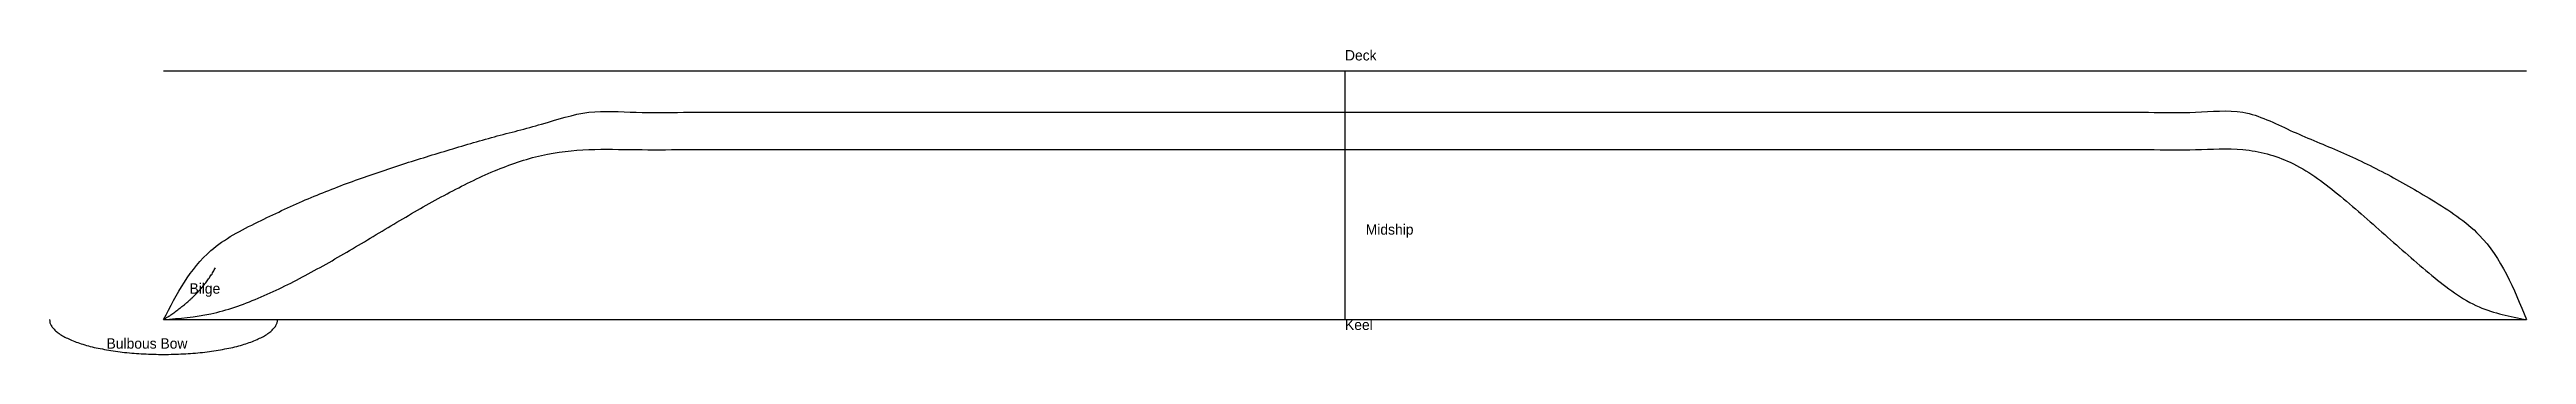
# Model space of a CAD drawing. Header units: metres. Extents: x -6 to 114, y -2 to 13.
import ezdxf

# ---------------------------------------------------------------- set-up
doc = ezdxf.new("R2010")
doc.units = ezdxf.units.M

msp = doc.modelspace()

# ---------------------------------------------------------------- linework, layer by layer
at = {"color": 2}
msp.add_line((0, 12), (114, 12), dxfattribs=at)
at = {"color": 4}
msp.add_line((57, 0), (57, 12), dxfattribs=at)
at = {"color": 3}
msp.add_line((0, 0), (114, 0), dxfattribs=at)
at = {"color": 6}
msp.add_spline([(0, 0), (2.28, 3.33), (4.56, 4.71), (6.84, 5.77), (9.12, 6.67), (11.4, 7.45), (13.68, 8.16), (15.96, 8.82), (18.24, 9.43), (20.52, 10), (22.8, 10), (25.08, 10), (27.36, 10), (29.64, 10), (31.92, 10), (34.2, 10), (36.48, 10), (38.76, 10), (41.04, 10), (43.32, 10), (45.6, 10), (47.88, 10), (50.16, 10), (52.44, 10), (54.72, 10), (57, 10), (59.28, 10), (61.56, 10), (63.84, 10), (66.12, 10), (68.4, 10), (70.68, 10), (72.96, 10), (75.24, 10), (77.52, 10), (79.8, 10), (82.08, 10), (84.36, 10), (86.64, 10), (88.92, 10), (91.2, 10), (93.48, 10), (95.76, 10), (98.04, 10), (100.32, 10), (102.6, 9.13), (104.88, 8.16), (107.16, 7.07), (109.44, 5.77), (111.72, 4.08), (114, 0)], degree=3, dxfattribs=at)
at = {"color": 1}
msp.add_spline([(0, 0), (2.28, 0.28), (4.56, 1.03), (6.84, 2.13), (9.12, 3.42), (11.4, 4.78), (13.68, 6.07), (15.96, 7.17), (18.24, 7.92), (20.52, 8.2), (22.8, 8.2), (25.08, 8.2), (27.36, 8.2), (29.64, 8.2), (31.92, 8.2), (34.2, 8.2), (36.48, 8.2), (38.76, 8.2), (41.04, 8.2), (43.32, 8.2), (45.6, 8.2), (47.88, 8.2), (50.16, 8.2), (52.44, 8.2), (54.72, 8.2), (57, 8.2), (59.28, 8.2), (61.56, 8.2), (63.84, 8.2), (66.12, 8.2), (68.4, 8.2), (70.68, 8.2), (72.96, 8.2), (75.24, 8.2), (77.52, 8.2), (79.8, 8.2), (82.08, 8.2), (84.36, 8.2), (86.64, 8.2), (88.92, 8.2), (91.2, 8.2), (93.48, 8.2), (95.76, 8.2), (98.04, 8.2), (100.32, 8.2), (102.6, 7.59), (104.88, 6.07), (107.16, 4.1), (109.44, 2.13), (111.72, 0.61), (114, 0)], degree=3, dxfattribs=at)
at = {"color": 7}
msp.add_spline([(0, 0), (0.1, 0.06), (0.2, 0.13), (0.3, 0.19), (0.4, 0.26), (0.5, 0.33), (0.6, 0.4), (0.69, 0.48), (0.79, 0.55), (0.89, 0.63), (0.98, 0.7), (1.08, 0.78), (1.17, 0.86), (1.26, 0.94), (1.35, 1.03), (1.44, 1.11), (1.52, 1.19), (1.61, 1.28), (1.69, 1.37), (1.77, 1.46), (1.85, 1.55), (1.93, 1.64), (2, 1.73), (2.07, 1.82), (2.14, 1.92), (2.21, 2.01), (2.27, 2.11), (2.34, 2.2), (2.39, 2.3), (2.45, 2.4), (2.5, 2.5)], degree=3, dxfattribs=at)
at = {"color": 5}
msp.add_spline([(-5.5, 0), (-5.48, -0.15), (-5.42, -0.29), (-5.31, -0.43), (-5.17, -0.57), (-4.98, -0.71), (-4.76, -0.84), (-4.51, -0.96), (-4.21, -1.08), (-3.89, -1.19), (-3.54, -1.29), (-3.15, -1.38), (-2.75, -1.45), (-2.32, -1.52), (-1.88, -1.58), (-1.42, -1.62), (-0.96, -1.65), (-0.48, -1.67), (0, -1.68), (0.48, -1.67), (0.96, -1.65), (1.42, -1.62), (1.88, -1.58), (2.32, -1.52), (2.75, -1.45), (3.15, -1.38), (3.54, -1.29), (3.89, -1.19), (4.21, -1.08), (4.51, -0.96), (4.76, -0.84), (4.98, -0.71), (5.17, -0.57), (5.31, -0.43), (5.42, -0.29), (5.48, -0.15), (5.5, 0)], degree=3, dxfattribs=at)

# ---------------------------------------------------------------- texts
for s, p in [('Deck', (57, 12.5)), ('Midship', (58, 4.1)), ('Bilge', (1.25, 1.25)), ('Keel', (57, -0.5)), ('Bulbous Bow', (-2.75, -1.4))]:
    msp.add_text(s, height=0.5).set_placement(p)

doc.saveas('drawing.dxf')
